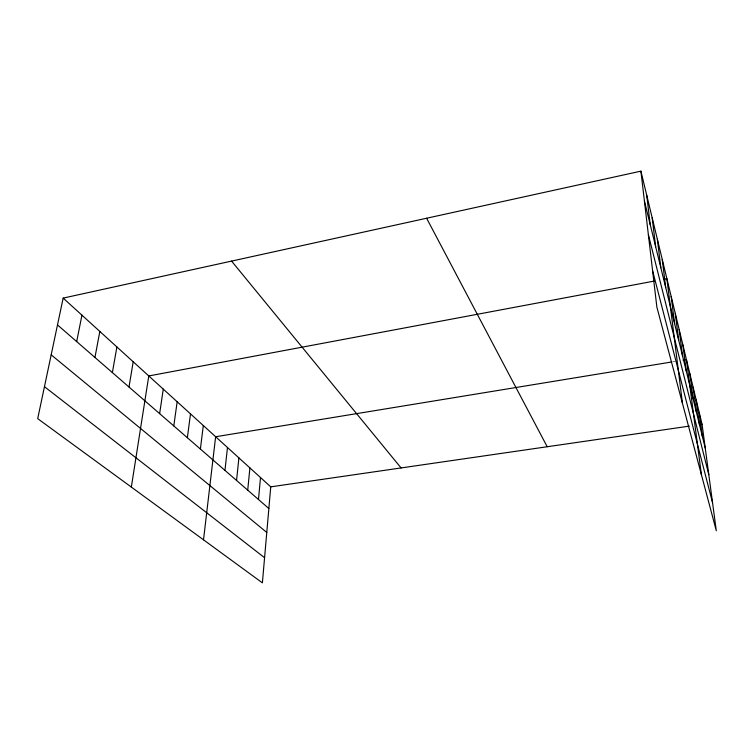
<?xml version="1.0" encoding="UTF-8"?>
<svg xmlns="http://www.w3.org/2000/svg" width="754" height="754" viewBox="0 0 754 754"><rect width="100%" height="100%" fill="white"/><g stroke="black" fill="none" stroke-linecap="round" stroke-linejoin="round"><path stroke-width="0.57" stroke-dasharray="3.77 2.83" d="M672.766 361.807L675.047 361.439"/><path stroke-width="1.13" d="M63.166 298.103L270.743 486.848L262.392 582.851L37.7 418.649L63.166 298.103L640.909 171.149L702.068 424.276L716.3 530.741L656.866 307.076L640.909 171.149M258.481 499.497L260.507 477.546M247.717 490.147L249.904 467.904M236.549 480.449L238.905 457.904M224.956 470.383L227.491 447.527M203.514 539.826L215.635 436.745L671.635 361.995M200.385 449.035L203.316 425.539M187.36 437.716L190.508 413.889M173.788 425.935L177.171 401.759M159.641 413.644L163.269 389.13M131.337 487.084L148.783 375.954L654.349 281.063M129 387.028L133.204 361.788M112.374 372.589L116.898 346.963M94.947 357.462L99.83 331.44M76.682 341.59L81.941 315.172M663.473 279.348L666.894 278.707L682.474 403.447M683.02 360.129L686.432 359.573L701.38 474.596M270.743 486.848L689.26 426.133M699.74 424.606L702.068 424.276M44.458 386.679L264.579 557.724M51.178 354.832L266.775 532.456M57.502 324.927L268.858 508.507M231.582 261.091L401.081 467.942M426.613 218.236L547.197 446.745M652.587 270.677L712.558 502.729M648.365 234.664L708.807 474.671M644.425 201.092L705.263 448.168M699.194 412.391L702.417 436.632M696.206 400.006L699.458 424.596M693.086 387.104L696.366 412.052M689.825 373.635L693.143 398.951M682.879 344.861L686.244 370.949M679.156 329.479L682.549 355.954M675.264 313.362L678.685 340.233M671.183 296.454L674.623 323.739M662.248 259.47L665.725 287.604M657.347 239.188L660.834 267.764M652.172 217.774L655.678 246.794M646.696 195.126L650.212 224.607"/></g></svg>
